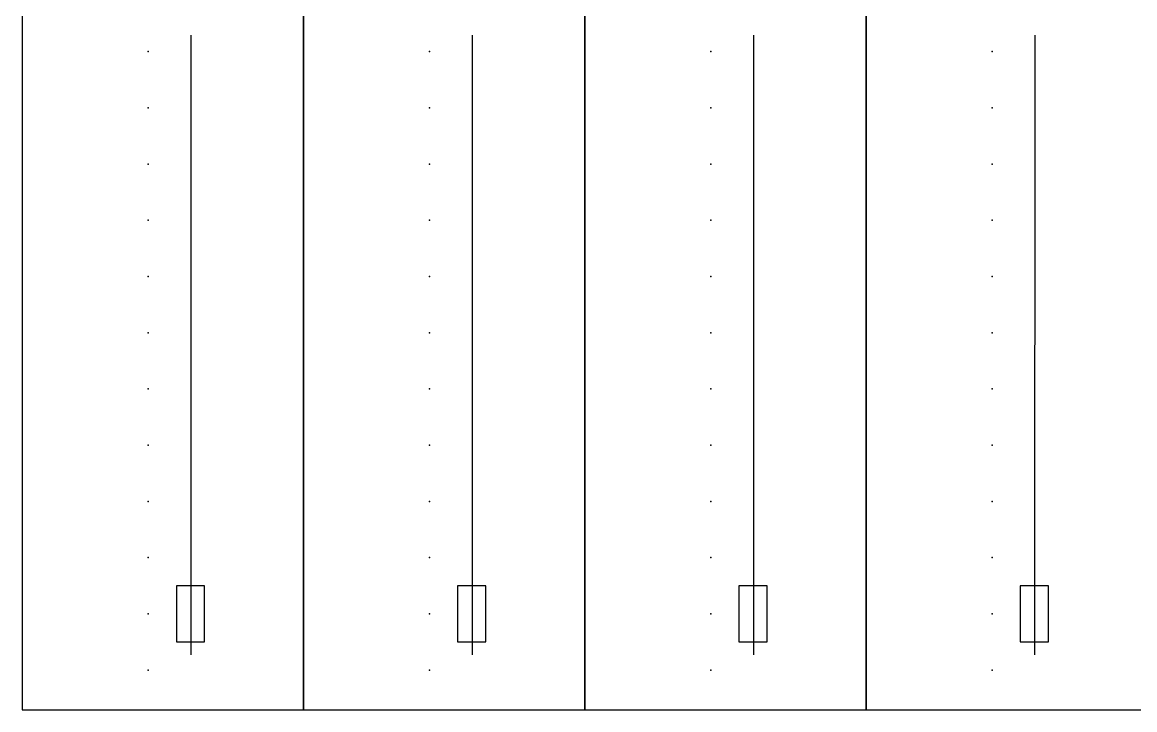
# Model space of a CAD drawing. Header units: inches. Extents: x 0 to 1600, y -1400 to 2600.
# Drawn here: x 800.2 to 1195.7, y -1400 to -1155.5 of the extents above; entities that cross this region are included whole.
import ezdxf

# ---------------------------------------------------------------- set-up
doc = ezdxf.new("R2010")
doc.units = ezdxf.units.IN
doc.header["$MEASUREMENT"] = 0
doc.layers.get('0').update_dxf_attribs({"lineweight": 25, "true_color": 0xffffff})

msp = doc.modelspace()

# ---------------------------------------------------------------- linework, layer by layer
for p, q in [((900.22, -1400), (900.22, 1200)), ((1000.22, -1400), (1000.22, 1200)), ((1100.22, -1400), (1100.22, 1200)), ((800.26, -941.03), (800.26, -1221.03)), ((900.26, -941.03), (900.26, -1221.03)), ((1000.26, -941.03), (1000.26, -1221.03)), ((1100.26, -941.03), (1100.26, -1221.03)), ((860.22, -1160), (860.15, -1380.48)), ((960.22, -1160), (960.15, -1380.48)), ((1060.22, -1160), (1060.15, -1380.48)), ((1160.22, -1160), (1160.15, -1380.48)), ((800.26, -1221.03), (800.22, -1400)), ((900.26, -1221.03), (900.22, -1400)), ((1000.26, -1221.03), (1000.22, -1400)), ((1100.26, -1221.03), (1100.22, -1400)), ((855.02, -1355.89), (855.02, -1375.89)), ((865.02, -1355.89), (855.02, -1355.89)), ((865.02, -1375.89), (865.02, -1355.89)), ((955.02, -1355.89), (955.02, -1375.89)), ((965.02, -1355.89), (955.02, -1355.89)), ((965.02, -1375.89), (965.02, -1355.89)), ((1055.02, -1355.89), (1055.02, -1375.89)), ((1065.02, -1355.89), (1055.02, -1355.89)), ((1065.02, -1375.89), (1065.02, -1355.89)), ((1155.02, -1355.89), (1155.02, -1375.89)), ((1165.02, -1355.89), (1155.02, -1355.89)), ((1165.02, -1375.89), (1165.02, -1355.89)), ((855.02, -1375.89), (865.02, -1375.89)), ((955.02, -1375.89), (965.02, -1375.89)), ((1055.02, -1375.89), (1065.02, -1375.89)), ((1155.02, -1375.89), (1165.02, -1375.89)), ((800.22, -1400), (900.22, -1400)), ((900.22, -1400), (1000.22, -1400)), ((1000.22, -1400), (1100.22, -1400)), ((1100.22, -1400), (1200.22, -1400))]:
    msp.add_line(p, q)
for p in [(845.02, -1165.89), (945.02, -1165.89), (1045.02, -1165.89), (1145.02, -1165.89), (845.02, -1185.89), (945.02, -1185.89), (1045.02, -1185.89), (1145.02, -1185.89), (845.02, -1205.89), (945.02, -1205.89), (1045.02, -1205.89), (1145.02, -1205.89), (845.02, -1225.89), (945.02, -1225.89), (1045.02, -1225.89), (1145.02, -1225.89), (845.02, -1245.89), (945.02, -1245.89), (1045.02, -1245.89), (1145.02, -1245.89), (845.02, -1265.89), (945.02, -1265.89), (1045.02, -1265.89), (1145.02, -1265.89), (845.02, -1285.89), (945.02, -1285.89), (1045.02, -1285.89), (1145.02, -1285.89), (845.02, -1305.89), (945.02, -1305.89), (1045.02, -1305.89), (1145.02, -1305.89), (845.02, -1325.89), (945.02, -1325.89), (1045.02, -1325.89), (1145.02, -1325.89), (845.02, -1345.89), (945.02, -1345.89), (1045.02, -1345.89), (1145.02, -1345.89), (845.02, -1365.89), (945.02, -1365.89), (1045.02, -1365.89), (1145.02, -1365.89), (845.02, -1385.89), (945.02, -1385.89), (1045.02, -1385.89), (1145.02, -1385.89)]:
    msp.add_point(p)

doc.saveas('drawing.dxf')
